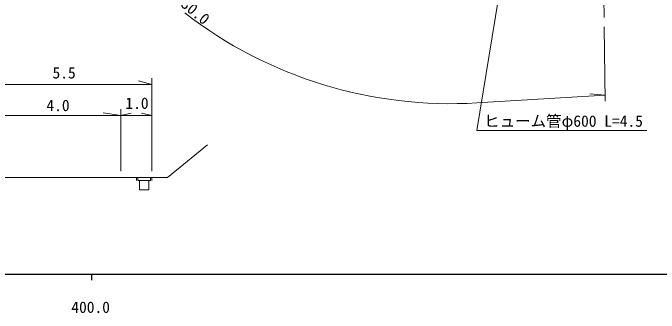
# Model space of a CAD drawing. Units: millimetres, scale not verified, with parts at other scales. Extents: x 40000 to 680000, y 20000 to 380000.
# Drawn here: x 455312 to 559515, y 198715 to 247138 of the extents above; entities that cross this region are included whole.
import ezdxf
from ezdxf.enums import TextEntityAlignment as Align

# ---------------------------------------------------------------- set-up
doc = ezdxf.new("R2010")
doc.units = ezdxf.units.MM
doc.header["$LTSCALE"] = 1000
doc.linetypes.add('CHAIN', pattern=[18.5, 12, -1.5, 3.5, -1.5])
for name, color, linetype, lineweight in [('M-BGD', 7, 'Continuous', 13), ('M-BMK', 2, 'CHAIN', 13), ('M-STR-HTXT', 7, 'Continuous', 13), ('M-TTL-BAND', 7, 'Continuous', 25)]:
    doc.layers.add(name, color=color, linetype=linetype, lineweight=lineweight)
doc.styles.add('ＭＳ ゴシック', font='')
doc.styles.get('ＭＳ ゴシック').set_extended_font_data('MS Gothic')

msp = doc.modelspace()

# ---------------------------------------------------------------- linework, layer by layer
at = {"layer": 'M-BGD'}
for p, q in [((480230, 220606), (486675, 225880)), ((450230, 220606), (480230, 220606)), ((475230, 220606), (475230, 220106)), ((475480, 220606), (475480, 220106)), ((475480, 220106), (477480, 220106)), ((475730, 220106), (475730, 218606)), ((477230, 220106), (477230, 218606)), ((477480, 220606), (477480, 220106)), ((477730, 220606), (477730, 220106)), ((475730, 218606), (477230, 218606))]:
    msp.add_line(p, q, dxfattribs=at)
at = {"layer": 'M-BMK'}
msp.add_line((550812, 232883), (550272, 282129), dxfattribs=at)
at = {"layer": 'M-STR-HTXT'}
for p, q in [((535522, 261080), (530126, 228175)), ((477730, 236606), (477730, 221606)), ((450230, 235606), (477730, 235606)), ((477730, 235606), (475583, 236174)), ((530134, 232622), (550801, 233885)), ((550801, 233885), (548354, 234077)), ((472730, 231606), (472730, 221606)), ((450230, 230606), (477730, 230606)), ((472730, 230606), (469839, 231038)), ((472730, 230606), (474369, 230968)), ((477730, 230606), (476027, 230991)), ((530126, 228175), (557541, 228175))]:
    msp.add_line(p, q, dxfattribs=at)
msp.add_arc((525871, 302492), 70000, 232.25848, 273.49109, dxfattribs=at)
at = {"layer": 'M-TTL-BAND'}
for p, q in [((40000, 205000), (579000, 205000)), ((468000, 205000), (468000, 204000))]:
    msp.add_line(p, q, dxfattribs=at)

# ---------------------------------------------------------------- texts
at = {"layer": 'M-STR-HTXT', "style": 'ＭＳ ゴシック'}
msp.add_text('側\u3000溝\u3000L=130.0', height=1833, rotation=320, dxfattribs=at).set_placement((478553, 250695), align=Align.BOTTOM_CENTER)
for s, p in [('5.5', (465437, 236007)), ('1.0', (477194, 231108)), ('4.0', (464457, 230752))]:
    msp.add_text(s, height=1833, dxfattribs=at).set_placement(p, align=Align.BOTTOM_RIGHT)
msp.add_text('ヒューム管φ600 L=4.5', height=1833, dxfattribs=at).set_placement((531291, 228225), align=Align.BOTTOM_LEFT)
at = {"layer": 'M-TTL-BAND', "style": 'ＭＳ ゴシック'}
msp.add_text('400.0', height=1833, dxfattribs=at).set_placement((467844, 198195), align=Align.BOTTOM_CENTER)

doc.saveas('drawing.dxf')
